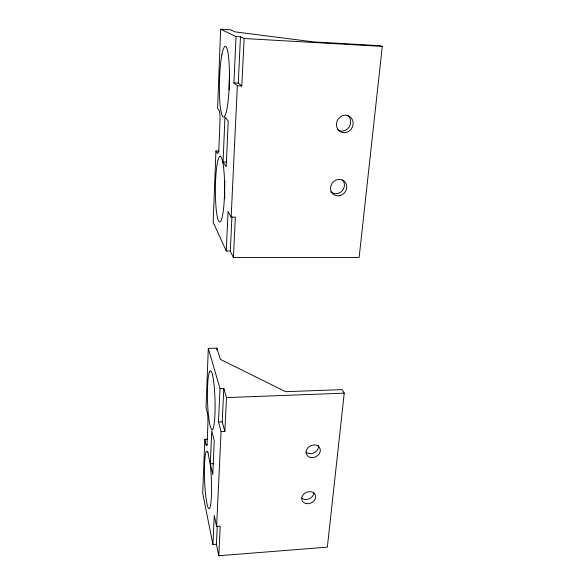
<?xml version="1.0" encoding="UTF-8"?>
<svg xmlns="http://www.w3.org/2000/svg" width="585" height="585" viewBox="0 0 585 585"><rect width="100%" height="100%" fill="white"/><g stroke="black" fill="none" stroke-linecap="round" stroke-linejoin="round"><path stroke-width="0.88" d="M207.521 439.211L204.801 439.342L202.717 493.265L212.925 544.54L216.413 544.277L218.768 555.75L327.351 547.136L344.243 393.149L342.188 389.61L285.641 391.694L220.384 359.358L216.867 348.141L208.311 348.353L206.03 407.511L207.251 412.462A7.817 0.951 88.2 0 1 207.931 423.189L207.178 441.997A7.766 0.929 88.1 0 1 205.986 444.571L207.638 444.49M215.938 151.003L213.181 222.315L226.271 251.031L230.314 251.031L233.386 257.575L359.131 257.458L382.283 46.405L379.482 45.667L313.414 41.879L235.111 31.868L230.541 29.835L220.64 29.25L217.576 108.605L219.134 110.411A9.199 1.25 -89 0 1 219.997 121.029L218.987 146.221A9.038 1.228 -89.2 0 1 217.452 153.321L215.938 151.003L219.353 151.098M210.344 463.832L211.741 430.735L214.249 440.929L212.779 474.567L210.344 463.832L213.781 463.649M223.06 161.928L224.947 117.124L228.216 120.912L226.212 166.769L223.06 161.928L226.673 162.016M216.794 349.962L216.867 348.141M212.925 544.54L214.256 515.4L216.604 526.485L220.216 526.222L218.768 555.75M216.604 526.485L221.071 431.62L218.498 421.96L220.018 388.637L208.311 348.353M226.271 251.031L228.07 211.404L231.155 217.137L235.367 217.181L233.386 257.575M236.018 36.562L240.464 36.818L244.128 38.515L241.802 85.958L237.334 85.754L233.912 82.924L236.018 36.562L220.64 29.25M231.155 217.137L237.334 85.754M216.413 544.277L217.276 526.076M221.071 431.62L224.859 431.445L222.22 421.792L223.799 388.498L220.018 388.637M230.314 251.031L231.931 216.852M241.802 85.958L238.27 83.121L240.464 36.818M224.859 431.445L226.519 397.603L223.799 388.498M218.498 421.96L222.22 421.792M226.519 397.603L344.243 393.149M233.912 82.924L238.27 83.121M244.128 38.515L382.283 46.405M204.801 439.342L205.986 444.571M313.94 493.045A7.144 5.77 -23.7 0 1 309.151 498.837A7.144 5.77 -23.7 0 1 301.75 498.04M318.43 445.382A7.312 6.069 -25.1 0 1 314.452 452.622A7.312 6.069 -25.1 0 1 306.014 452.081M229.123 89.973A35.4 5.338 -88.4 0 1 229.569 74.083M224.794 198.286A32.833 4.972 -89.5 0 1 224.896 181.036M342.642 179.968A8.439 7.78 -50.7 0 1 341.779 191.258A8.439 7.78 -50.7 0 1 330.679 191.807M347.285 115.135A8.812 8.124 -62.6 0 1 349.15 127.062A8.812 8.124 -62.6 0 1 337.618 129.848M221.869 54.668L220.852 61.366A35.495 4.951 -88.6 0 0 220.662 109.578L221.627 114.214L222.783 116.773L224.048 117.029L225.357 114.909A35.495 4.951 -88.6 0 0 229.415 72.167A35.495 4.951 -88.6 0 0 224.362 46.837L223.06 49.696L221.869 54.668M209.291 372.206L208.516 375.49A29.557 3.759 88.4 0 0 208.435 415.131C209.452 419.942 208.83 425.814 212.055 429.799A29.557 3.759 88.4 0 0 215.09 403.358A29.557 3.759 88.4 0 0 211.2 371.299L210.205 370.758L209.291 372.206M220.04 156.188L218.973 157.321A32.914 4.607 -89.6 0 0 215.785 204.121A32.914 4.607 -89.6 0 0 222.724 214.615A32.914 4.607 -89.6 0 0 223.031 163.464L222.124 159.303L221.108 156.846L220.04 156.188M208.004 452.571L207.178 451.218A28.767 3.4 87.8 0 0 204.735 483.342A28.767 3.4 87.8 0 0 210.132 507.034A28.767 3.4 87.8 0 0 210.329 465.053L208.004 452.571M310.723 457.499A7.378 6.106 -25.2 0 0 320.244 449.295A7.378 6.106 -25.2 0 0 308.595 447.042A7.378 6.106 -25.2 0 0 310.723 457.499M306.313 503.619A7.203 5.799 -23.7 0 0 315.593 495.692A7.203 5.799 -23.7 0 0 304.207 493.718A7.203 5.799 -23.7 0 0 306.313 503.619M348.185 131.676A8.899 8.197 -62.3 0 0 349.706 116.532A8.899 8.197 -62.3 0 0 336.485 123.61A8.899 8.197 -62.3 0 0 348.185 131.676M339.929 195.653A8.512 7.846 -50.5 0 0 344.945 181.935A8.512 7.846 -50.5 0 0 331.051 185.328A8.512 7.846 -50.5 0 0 339.929 195.653"/></g></svg>
